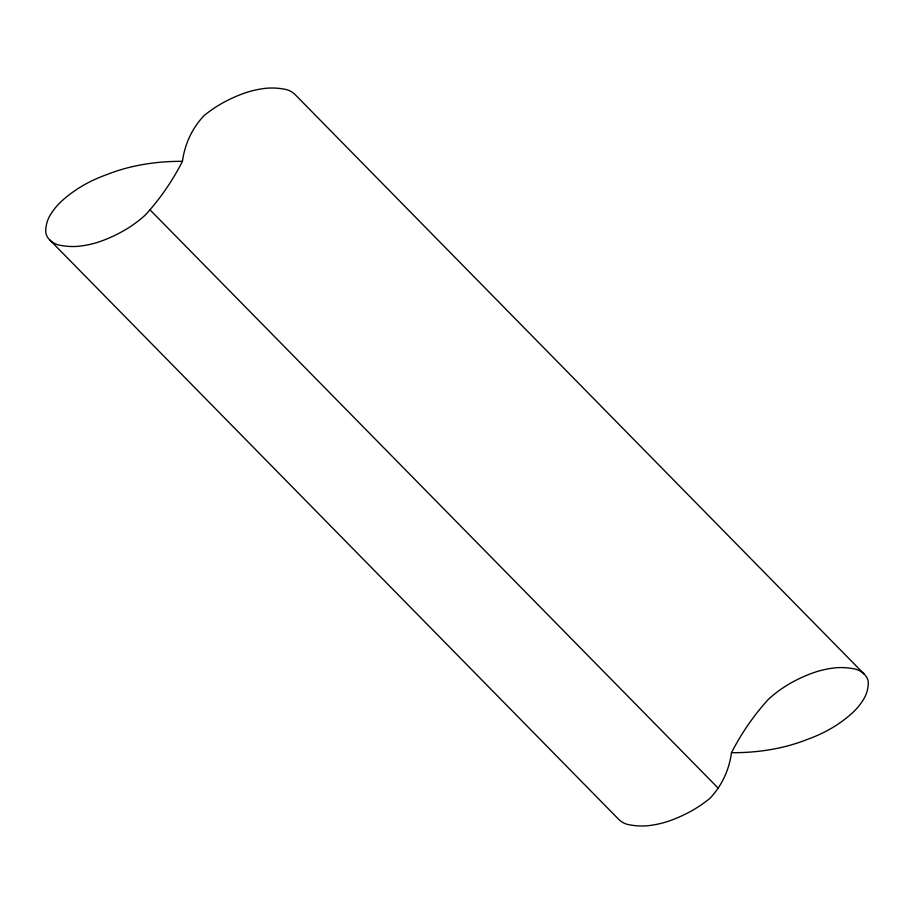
<?xml version="1.0" encoding="UTF-8"?>
<svg xmlns="http://www.w3.org/2000/svg" width="914" height="914" viewBox="0 0 914 914"><rect width="100%" height="100%" fill="white"/><g stroke="black" fill="none" stroke-linecap="round" stroke-linejoin="round"><path stroke-width="1.37" d="M864.324 674.224L295.188 94.656A13.79 9.7 29.8 0 0 285.476 89.378A62.129 43.701 29.8 0 0 264.203 88.498A123.973 87.207 29.8 0 0 243.615 93.434A217.338 152.878 29.8 0 0 203.936 115.724A162.418 114.239 29.8 0 0 182.457 161.332A492.258 346.246 29.8 0 1 145.692 214.653L145.212 215.098A217.338 152.878 29.8 0 1 101.26 241.102A123.973 87.207 29.8 0 1 80.672 246.037A62.129 43.701 29.8 0 1 59.399 245.158A13.79 9.7 29.8 0 1 45.7 231.219A62.129 43.701 29.8 0 1 50.224 215.064A123.973 87.207 29.8 0 1 61.821 200.977A217.338 152.878 29.8 0 1 105.784 174.974L106.458 174.734A240.291 169.021 29.8 0 1 182.457 161.332M149.965 209.809L718.141 788.108M49.687 239.879L618.698 819.344A13.79 9.7 29.8 0 0 628.421 824.611A62.129 43.701 29.8 0 0 649.694 825.513A123.973 87.207 29.8 0 0 670.282 820.578A217.338 152.878 29.8 0 0 709.984 798.299A162.418 114.239 29.8 0 0 731.486 752.702A492.258 346.246 29.8 0 1 768.286 699.416L768.765 698.97A217.338 152.878 29.8 0 1 812.74 672.978A123.973 87.207 29.8 0 1 833.328 668.054A62.129 43.701 29.8 0 1 854.601 668.945A13.79 9.7 29.8 0 1 868.3 682.884A62.129 43.701 29.8 0 1 863.764 699.027A123.973 87.207 29.8 0 1 852.156 713.114A217.338 152.878 29.8 0 1 808.182 739.095L807.508 739.346A240.291 169.021 29.8 0 1 731.486 752.702"/></g></svg>
